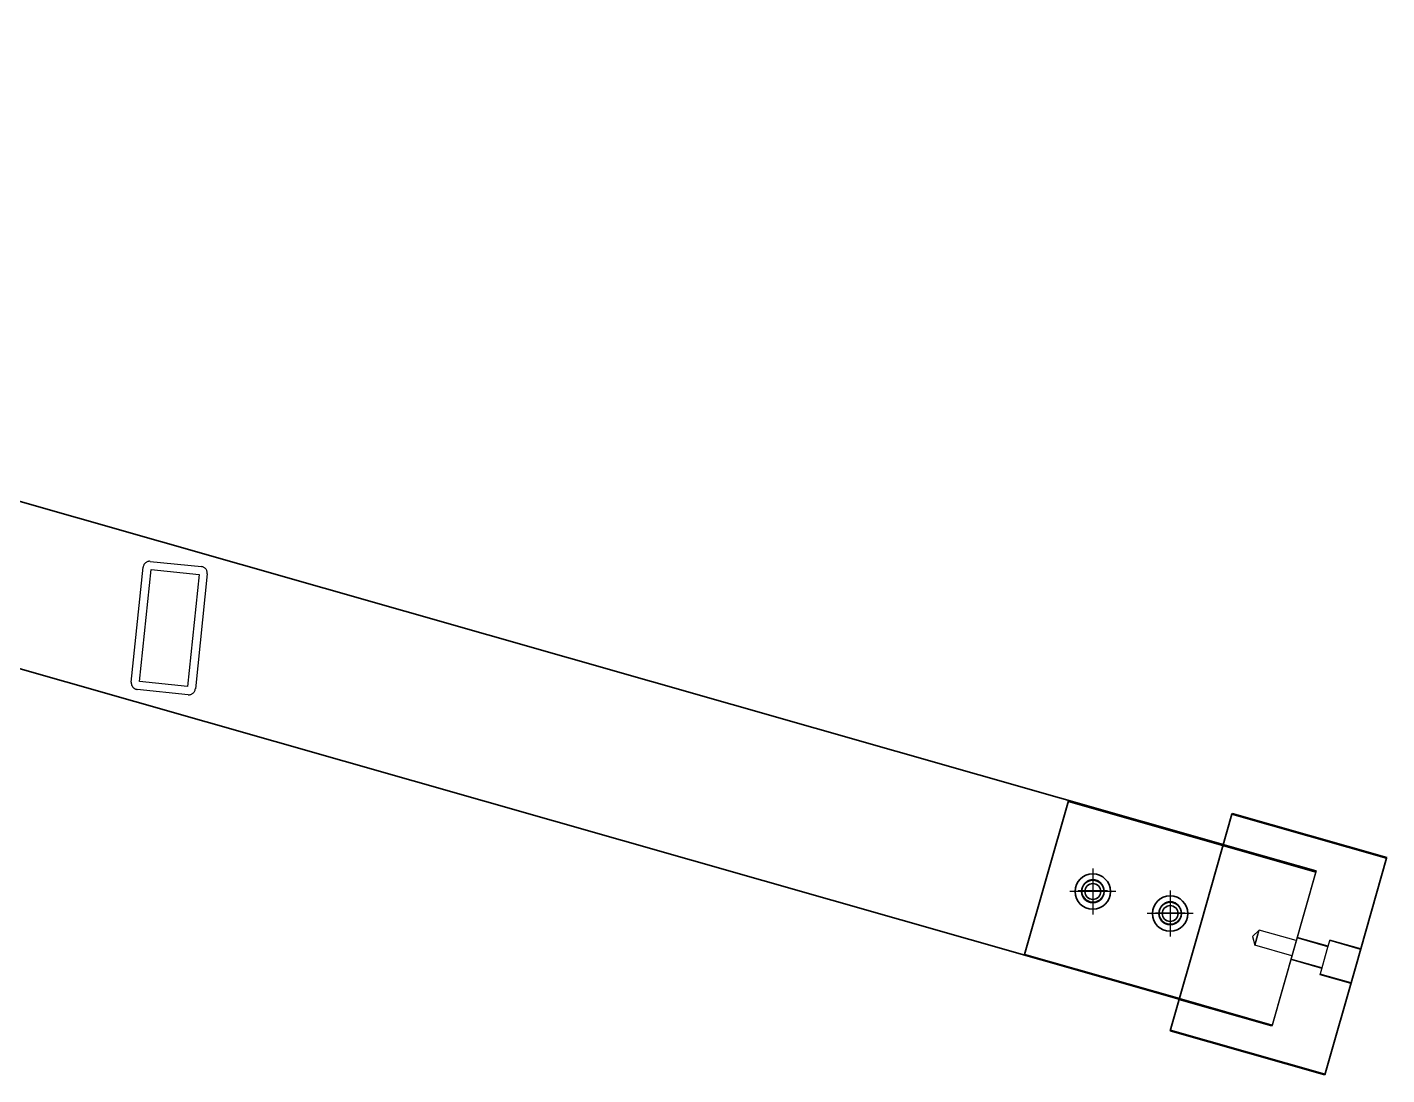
# Model space of a CAD drawing. Header units: millimetres. Extents: x -73083 to 81340, y -6859 to 6812.
# Drawn here: x -60625.9 to -60203.3, y -940.9 to -615.4 of the extents above; entities that cross this region are included whole.
import ezdxf

# ---------------------------------------------------------------- set-up
doc = ezdxf.new("R2010")
doc.units = ezdxf.units.MM
doc.linetypes.add('AM_ISO02W050', pattern=[7.5, 6, -1.5])
doc.linetypes.add('AM_ISO08W050', pattern=[18, 12, -1.5, 3, -1.5])
doc.layers.add('AM_7', color=2, linetype='AM_ISO08W050', lineweight=25)
doc.layers.add('AM_HID', color=1, linetype='AM_ISO02W050', lineweight=25)

msp = doc.modelspace()

# ---------------------------------------------------------------- linework, layer by layer
at = {"color": 7, "lineweight": 35, "ltscale": 23}
for p, q in [((-60254.111, -869.32953), (-62636.37419, -190.74531)), ((-61162.08659, -662.68281), (-60267.80827, -917.41669)), ((-60302.24772, -855.80561), (-60315.84636, -903.54535)), ((-60254.15983, -869.50336), (-60302.24772, -855.80561)), ((-60261.00846, -893.54682), (-60251.42057, -859.88593)), ((-60251.42057, -859.88593), (-60251.37077, -859.71161)), ((-60203.33366, -873.58344), (-60251.42057, -859.88593)), ((-60203.28386, -873.40912), (-60251.37077, -859.71161)), ((-60203.33366, -873.58344), (-60212.92155, -907.24457)), ((-60203.28386, -873.40912), (-60203.33268, -873.58344)), ((-60261.00846, -893.54682), (-60270.59733, -927.20795)), ((-60267.75846, -917.24311), (-60315.84636, -903.54535)), ((-60212.92155, -907.24457), (-60222.51042, -940.90546)), ((-60222.51042, -940.90546), (-60270.59733, -927.20795))]:
    msp.add_line(p, q, dxfattribs=at)
for centre, radius in [((-60294.6696, -883.95868), 5.5), ((-60294.6696, -883.95868), 3.5), ((-60294.6696, -883.95844), 2.4585), ((-60270.62663, -890.80756), 5.5), ((-60270.62663, -890.80732), 3.5), ((-60270.62663, -890.80732), 2.4585)]:
    msp.add_circle(centre, radius, dxfattribs=at)
for centre, end in [((-60294.62077, -883.78486), 342.619945), ((-60270.57682, -890.63373), 342.6199416)]:
    msp.add_arc(centre, 3.5, 165.5777874, end, dxfattribs=at)
at = {"layer": 'AM_7', "ltscale": 23}
for p, q in [((-60294.6696, -876.80854), (-60294.6696, -891.10859)), ((-60294.62077, -879.23481), (-60294.62077, -888.3349)), ((-60287.52018, -883.95868), (-60301.81999, -883.95868)), ((-60290.07096, -883.78486), (-60299.17057, -883.78486)), ((-60270.62663, -883.65741), (-60270.62663, -897.95746)), ((-60270.57682, -886.08368), (-60270.57682, -895.18354)), ((-60263.47624, -890.80756), (-60277.77604, -890.80756)), ((-60266.02702, -890.63373), (-60275.12663, -890.63373))]:
    msp.add_line(p, q, dxfattribs=at)
at = {"layer": 'AM_HID', "ltscale": 23}
for p, q in [((-60587.59831, -781.36518), (-60571.68327, -783.00995)), ((-60593.49382, -818.95844), (-60589.79362, -783.14911)), ((-60590.95573, -818.71821), (-60587.35807, -783.90351)), ((-60587.35807, -783.90351), (-60572.43718, -785.44526)), ((-60572.43718, -785.44526), (-60576.03483, -820.25995)), ((-60569.89909, -785.20478), (-60573.59928, -821.0141)), ((-60576.03483, -820.25995), (-60590.95573, -818.71821)), ((-60575.7946, -822.79804), (-60591.70964, -821.15351)), ((-60302.29655, -855.97895), (-60225.3571, -877.89496)), ((-60302.29655, -855.97944), (-60225.3571, -877.89545)), ((-60225.30729, -877.72138), (-60302.24675, -855.80512)), ((-60225.30729, -877.72187), (-60254.15983, -869.50336)), ((-60225.30729, -877.72187), (-60254.15983, -869.50336)), ((-60225.25846, -877.54804), (-60254.111, -869.32953)), ((-60225.25846, -877.54755), (-60254.11003, -869.32905)), ((-60225.25846, -877.54804), (-60238.95573, -925.6352)), ((-60225.30729, -877.72187), (-60238.9069, -925.46137)), ((-60225.30729, -877.72187), (-60232.1569, -901.76557)), ((-60245.01335, -897.91547), (-60242.97526, -895.94013)), ((-60245.01335, -897.91547), (-60242.97526, -895.94013)), ((-60245.01335, -897.91547), (-60244.32194, -900.6684)), ((-60245.01335, -897.91547), (-60244.32194, -900.6684)), ((-60245.01237, -897.91498), (-60242.97428, -895.93964)), ((-60245.01237, -897.91498), (-60242.97428, -895.93964)), ((-60245.01237, -897.91498), (-60244.32096, -900.66791)), ((-60245.01237, -897.91498), (-60244.32096, -900.66791)), ((-60243.32487, -897.17084), (-60244.32194, -900.6684)), ((-60244.32194, -900.66865), (-60243.32487, -897.17084)), ((-60244.32096, -900.66816), (-60243.32487, -897.17011)), ((-60243.32487, -897.17035), (-60244.32096, -900.66791)), ((-60243.97136, -899.43793), (-60242.97428, -895.93989)), ((-60243.97136, -899.43793), (-60242.97526, -895.94086)), ((-60243.97038, -899.43744), (-60242.97428, -895.9394)), ((-60243.97038, -899.43744), (-60242.97428, -895.94037)), ((-60231.43327, -899.22675), (-60242.97428, -895.9394)), ((-60231.43327, -899.22675), (-60242.97428, -895.9394)), ((-60231.43327, -899.22724), (-60242.97428, -895.93989)), ((-60231.43327, -899.22724), (-60242.97428, -895.93989)), ((-60221.58073, -901.13886), (-60231.19792, -898.39936)), ((-60221.58073, -901.13886), (-60231.19792, -898.39936)), ((-60221.52995, -900.96454), (-60231.14811, -898.22504)), ((-60221.52995, -900.96454), (-60231.14811, -898.22504)), ((-60221.81706, -901.96894), (-60221.0319, -899.21528)), ((-60221.0319, -899.21479), (-60220.98307, -899.04096)), ((-60211.41471, -901.95478), (-60221.0319, -899.21528)), ((-60211.41471, -901.95502), (-60221.0319, -899.21528)), ((-60211.36491, -901.78071), (-60220.98307, -899.04096)), ((-60211.36491, -901.78071), (-60220.98307, -899.04096)), ((-60315.84636, -903.54535), (-60315.89518, -903.71918)), ((-60315.89518, -903.71869), (-60238.95573, -925.63471)), ((-60315.89518, -903.71918), (-60238.95573, -925.6352)), ((-60238.90593, -925.46088), (-60315.84538, -903.54487)), ((-60232.78093, -903.956), (-60244.32194, -900.6684)), ((-60232.78093, -903.956), (-60244.32194, -900.66865)), ((-60232.77995, -903.95551), (-60244.32096, -900.66791)), ((-60232.77995, -903.95551), (-60244.32096, -900.66816)), ((-60232.1569, -901.76557), (-60239.00553, -925.80903)), ((-60224.04557, -909.79438), (-60221.81706, -901.96894)), ((-60223.49772, -907.87104), (-60233.11589, -905.13154)), ((-60223.49772, -907.87104), (-60233.11589, -905.13154)), ((-60223.44792, -907.69672), (-60233.06511, -904.95722)), ((-60223.44792, -907.69672), (-60233.06511, -904.95746)), ((-60214.42839, -912.53412), (-60224.04557, -909.79438)), ((-60214.42839, -912.53412), (-60224.04557, -909.79438)), ((-60214.37858, -912.35981), (-60223.99577, -909.62031)), ((-60214.37858, -912.35981), (-60223.99577, -909.62031)), ((-60239.00553, -925.80903), (-60267.85807, -917.59052)), ((-60267.80827, -917.41669), (-60238.95573, -925.6352)), ((-60238.95573, -925.63471), (-60267.80729, -917.4162)), ((-60238.9069, -925.46137), (-60267.75846, -917.24311)), ((-60222.45964, -940.73139), (-60270.54753, -927.03364)), ((-60238.9069, -925.46137), (-60238.95573, -925.6352))]:
    msp.add_line(p, q, dxfattribs=at)
for centre, radius, start, end in [((-60587.80436, -783.35468), 2, 84.1004744, 174.1004701), ((-60571.88932, -784.99921), 2, 354.1004758, 84.1004744), ((-60591.50456, -819.16401), 2, 174.1004701, 264.1004762), ((-60575.58952, -820.80854), 2, 264.1004762, 354.1004758), ((-60294.62077, -883.78486), 3.5, 342.619945, 165.5777874), ((-60294.61979, -883.78437), 3.5, 12.7383822, 22.952586), ((-60270.57682, -890.63373), 3.5, 342.6199416, 165.5777874), ((-60270.57682, -890.63324), 3.5, 12.7383822, 22.952586)]:
    msp.add_arc(centre, radius, start, end, dxfattribs=at)

doc.saveas('drawing.dxf')
